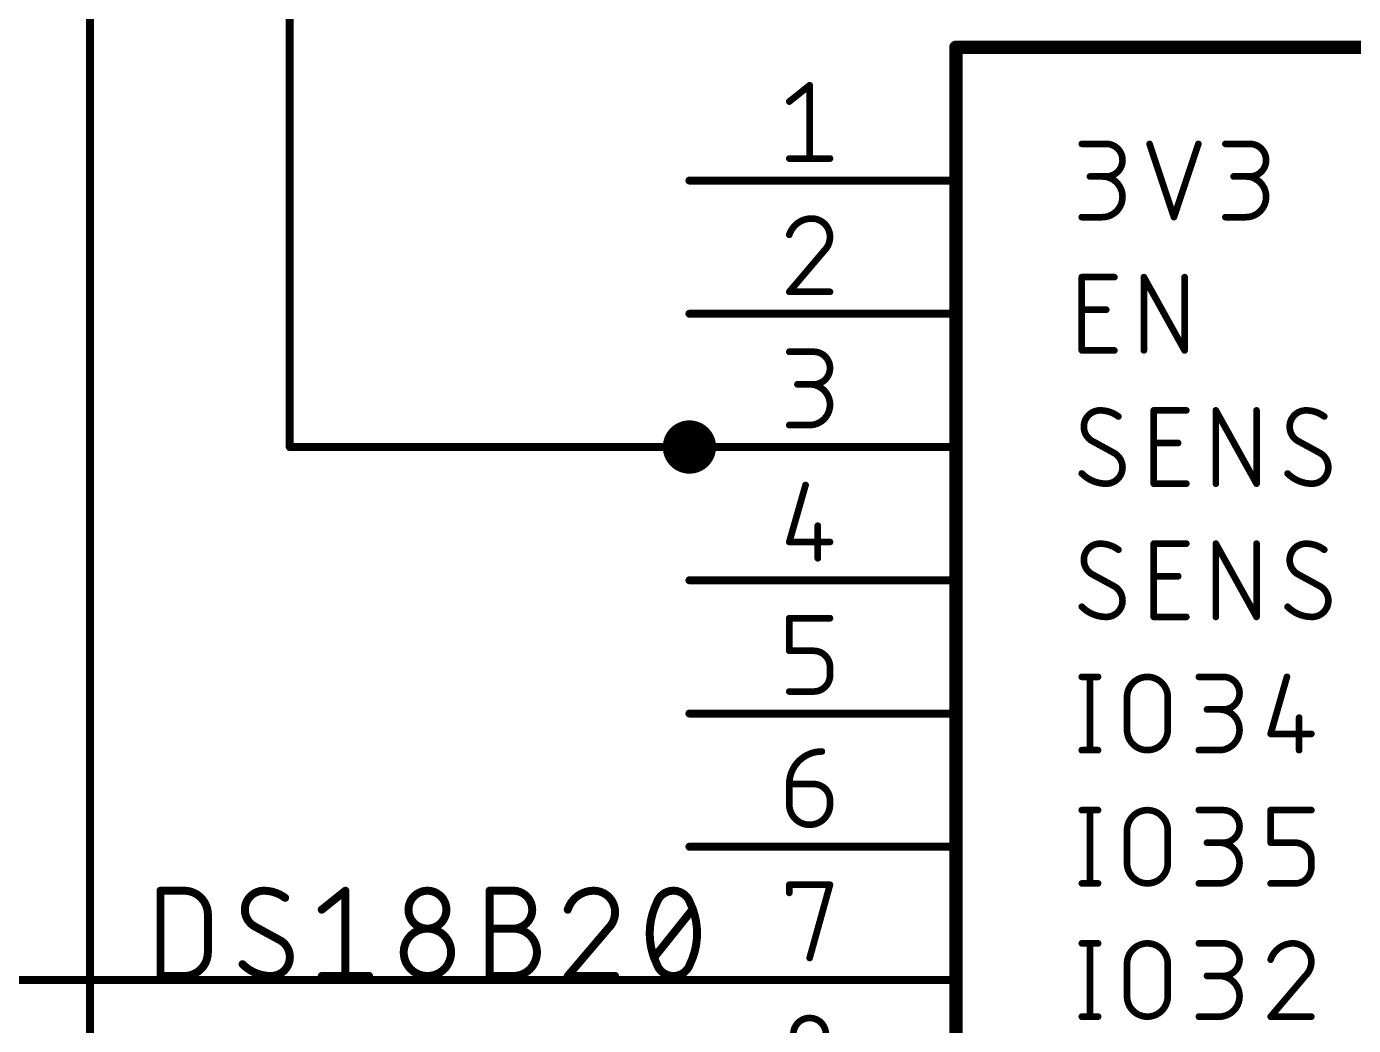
# Model space of a CAD drawing. Extents: x 0 to 389, y 0 to 264.
# Drawn here: x 199.45 to 224.75, y 182.01 to 201.06 of the extents above; entities that cross this region are included whole.
import ezdxf

# ---------------------------------------------------------------- set-up
doc = ezdxf.new("R2010")
doc.units = 0
for name, color, linetype in [('91', 122, 'CONTINUOUS'), ('94', 12, 'CONTINUOUS'), ('95', 251, 'CONTINUOUS')]:
    doc.layers.add(name, color=color, linetype=linetype)

msp = doc.modelspace()

# ---------------------------------------------------------------- linework, layer by layer
at = {"layer": '91', "const_width": 0.1524}
for points in [[(200.66, 256.54), (200.66, 175.26)], [(204.47, 251.46), (204.47, 193.04)], [(204.47, 193.04), (212.09, 193.04)], [(209.55, 193.04), (212.09, 193.04)], [(187.96, 182.88), (212.09, 182.88)]]:
    msp.add_lwpolyline(points, dxfattribs=at)
at = {"layer": '91'}
for points, const_width in [([(212.09, 192.786, 1), (212.09, 193.294, 1), (212.09, 192.786)], 0.508), ([(204.47, 193.0781, 1), (204.47, 193.0019)], 0.0762), ([(204.4319, 193.04, 1), (204.5081, 193.04)], 0.0762), ([(209.55, 193.0781, 1), (209.55, 193.0019)], 0.0762), ([(212.09, 193.0019, 1), (212.09, 193.0781)], 0.0762), ([(212.09, 193.0019, 1), (212.09, 193.0781)], 0.0762), ([(212.09, 182.8419, 1), (212.09, 182.9181)], 0.0762)]:
    msp.add_lwpolyline(points, format="xyb", dxfattribs=dict(at, const_width=const_width))
at = {"layer": '94'}
for points, const_width in [([(217.17, 200.66), (247.65, 200.66)], 0.254), ([(217.17, 149.86), (217.17, 200.66)], 0.254), ([(212.09, 198.12), (217.17, 198.12)], 0.1524), ([(212.09, 195.58), (217.17, 195.58)], 0.1524), ([(212.09, 193.04), (217.17, 193.04)], 0.1524), ([(212.09, 190.5), (217.17, 190.5)], 0.1524), ([(212.09, 187.96), (217.17, 187.96)], 0.1524), ([(212.09, 185.42), (217.17, 185.42)], 0.1524), ([(212.09, 182.88), (217.17, 182.88)], 0.1524)]:
    msp.add_lwpolyline(points, dxfattribs=dict(at, const_width=const_width))
for points, const_width in [([(217.17, 200.7235, 1), (217.17, 200.5965)], 0.127), ([(217.2335, 200.66, 1), (217.1065, 200.66)], 0.127), ([(212.09, 198.1581, 1), (212.09, 198.0819)], 0.0762), ([(217.17, 198.0819, 1), (217.17, 198.1581)], 0.0762), ([(212.09, 195.6181, 1), (212.09, 195.5419)], 0.0762), ([(217.17, 195.5419, 1), (217.17, 195.6181)], 0.0762), ([(212.09, 193.0781, 1), (212.09, 193.0019)], 0.0762), ([(217.17, 193.0019, 1), (217.17, 193.0781)], 0.0762), ([(212.09, 190.5381, 1), (212.09, 190.4619)], 0.0762), ([(217.17, 190.4619, 1), (217.17, 190.5381)], 0.0762), ([(212.09, 187.9981, 1), (212.09, 187.9219)], 0.0762), ([(217.17, 187.9219, 1), (217.17, 187.9981)], 0.0762), ([(212.09, 185.4581, 1), (212.09, 185.3819)], 0.0762), ([(217.17, 185.3819, 1), (217.17, 185.4581)], 0.0762), ([(212.09, 182.9181, 1), (212.09, 182.8419)], 0.0762), ([(217.17, 182.8419, 1), (217.17, 182.9181)], 0.0762)]:
    msp.add_lwpolyline(points, format="xyb", dxfattribs=dict(at, const_width=const_width))
at = {"layer": '95'}
for points, const_width in [([(213.9936, 199.6257), (214.3816, 199.9361)], 0.127), ([(214.3816, 199.9361), (214.3816, 198.5391)], 0.127), ([(219.5703, 198.8185), (220.036, 198.8185)], 0.127), ([(220.8615, 198.8185), (221.3272, 197.4215)], 0.127), ([(221.3272, 197.4215), (221.7929, 198.8185)], 0.127), ([(222.308, 198.8185), (222.7737, 198.8185)], 0.127), ([(213.9936, 198.5391), (214.7697, 198.5391)], 0.127), ([(220.036, 198.1976), (219.7255, 198.1976)], 0.127), ([(222.7737, 198.1976), (222.4632, 198.1976)], 0.127), ([(219.5703, 197.4215), (219.9584, 197.4215)], 0.127), ([(222.308, 197.4215), (222.6961, 197.4215)], 0.127), ([(214.6533, 196.7752), (213.9936, 195.9991)], 0.127), ([(219.5703, 194.8815), (219.5703, 196.2785)], 0.127), ([(219.5703, 196.2785), (220.1912, 196.2785)], 0.127), ([(220.7539, 194.8815), (220.7539, 196.2785)], 0.127), ([(220.7539, 196.2785), (221.53, 194.8815)], 0.127), ([(221.53, 194.8815), (221.53, 196.2785)], 0.127), ([(213.9936, 195.9991), (214.7697, 195.9991)], 0.127), ([(219.5703, 195.6576), (220.036, 195.6576)], 0.127), ([(213.9936, 194.8561), (214.4593, 194.8561)], 0.127), ([(220.1912, 194.8815), (219.5703, 194.8815)], 0.127), ([(214.4593, 194.2352), (214.1488, 194.2352)], 0.127), ([(220.9419, 192.3415), (220.9419, 193.7385)], 0.127), ([(220.9419, 193.7385), (221.5628, 193.7385)], 0.127), ([(222.1255, 192.3415), (222.1255, 193.7385)], 0.127), ([(222.1255, 193.7385), (222.9016, 192.3415)], 0.127), ([(222.9016, 192.3415), (222.9016, 193.7385)], 0.127), ([(213.9936, 193.4591), (214.3816, 193.4591)], 0.127), ([(220.1912, 192.9236), (219.7643, 193.1564)], 0.127), ([(220.9419, 193.1176), (221.4076, 193.1176)], 0.127), ([(224.1152, 192.9236), (223.6884, 193.1564)], 0.127), ([(214.304, 192.3161), (213.9936, 191.2295)], 0.127), ([(221.5628, 192.3415), (220.9419, 192.3415)], 0.127), ([(214.5369, 191.54), (214.5369, 190.9191)], 0.127), ([(213.9936, 191.2295), (214.7697, 191.2295)], 0.127), ([(220.9419, 189.8015), (220.9419, 191.1985)], 0.127), ([(220.9419, 191.1985), (221.5628, 191.1985)], 0.127), ([(222.1255, 189.8015), (222.1255, 191.1985)], 0.127), ([(222.1255, 191.1985), (222.9016, 189.8015)], 0.127), ([(222.9016, 189.8015), (222.9016, 191.1985)], 0.127), ([(220.1912, 190.3836), (219.7643, 190.6164)], 0.127), ([(220.9419, 190.5776), (221.4076, 190.5776)], 0.127), ([(224.1152, 190.3836), (223.6884, 190.6164)], 0.127), ([(213.9936, 189.1552), (213.9936, 189.7761)], 0.127), ([(213.9936, 189.7761), (214.7697, 189.7761)], 0.127), ([(221.5628, 189.8015), (220.9419, 189.8015)], 0.127), ([(214.4593, 189.1552), (213.9936, 189.1552)], 0.127), ([(214.7697, 188.6895), (214.7697, 188.8448)], 0.127), ([(219.5703, 188.6585), (219.8807, 188.6585)], 0.127), ([(219.7255, 188.6585), (219.7255, 187.2615)], 0.127), ([(221.8014, 188.6585), (222.2671, 188.6585)], 0.127), ([(223.4807, 188.6585), (223.1703, 187.5719)], 0.127), ([(213.9936, 188.3791), (214.4593, 188.3791)], 0.127), ([(220.4326, 187.6496), (220.4326, 188.2704)], 0.127), ([(221.2087, 188.2704), (221.2087, 187.6496)], 0.127), ([(222.2671, 188.0376), (221.9566, 188.0376)], 0.127), ([(223.7135, 187.8824), (223.7135, 187.2615)], 0.127), ([(223.1703, 187.5719), (223.9464, 187.5719)], 0.127), ([(219.5703, 187.2615), (219.8807, 187.2615)], 0.127), ([(221.8014, 187.2615), (222.1895, 187.2615)], 0.127), ([(213.9936, 186.6152), (214.4593, 186.6152)], 0.127), ([(213.9936, 186.2272), (213.9936, 186.6152)], 0.127), ([(214.7697, 186.3048), (214.7697, 186.2272)], 0.127), ([(219.5703, 186.1185), (219.8807, 186.1185)], 0.127), ([(219.7255, 186.1185), (219.7255, 184.7215)], 0.127), ([(221.8014, 186.1185), (222.2671, 186.1185)], 0.127), ([(223.1703, 185.4976), (223.1703, 186.1185)], 0.127), ([(223.1703, 186.1185), (223.9464, 186.1185)], 0.127), ([(220.4326, 185.1096), (220.4326, 185.7304)], 0.127), ([(221.2087, 185.7304), (221.2087, 185.1096)], 0.127), ([(222.2671, 185.4976), (221.9566, 185.4976)], 0.127), ([(223.6359, 185.4976), (223.1703, 185.4976)], 0.127), ([(223.9464, 185.0319), (223.9464, 185.1872)], 0.127), ([(213.9936, 184.5409), (213.9936, 184.6961)], 0.127), ([(213.9936, 184.6961), (214.7697, 184.6961)], 0.127), ([(214.7697, 184.6961), (214.3816, 183.2991)], 0.127), ([(219.5703, 184.7215), (219.8807, 184.7215)], 0.127), ([(221.8014, 184.7215), (222.1895, 184.7215)], 0.127), ([(223.1703, 184.7215), (223.6359, 184.7215)], 0.127), ([(202.0062, 182.9562), (202.0062, 184.5818)], 0.1524), ([(202.0062, 184.5818), (202.4578, 184.5818)], 0.1524), ([(205.0803, 184.2206), (205.5319, 184.5818)], 0.1524), ([(205.5319, 184.5818), (205.5319, 182.9562)], 0.1524), ([(208.2798, 182.9562), (208.2798, 184.5818)], 0.1524), ([(208.2798, 184.5818), (208.7313, 184.5818)], 0.1524), ([(202.9093, 184.1302), (202.9093, 183.4078)], 0.1524), ([(211.4231, 183.3174), (212.1456, 184.2206)], 0.1524), ([(204.2918, 183.6335), (203.7951, 183.9045)], 0.1524), ([(208.2798, 183.8593), (208.7313, 183.8593)], 0.1524), ([(210.5374, 183.8593), (209.7697, 182.9562)], 0.1524), ([(219.5703, 183.5785), (219.8807, 183.5785)], 0.127), ([(219.7255, 183.5785), (219.7255, 182.1815)], 0.127), ([(221.8014, 183.5785), (222.2671, 183.5785)], 0.127), ([(220.4326, 182.5696), (220.4326, 183.1904)], 0.127), ([(221.2087, 183.1904), (221.2087, 182.5696)], 0.127), ([(202.4578, 182.9562), (202.0062, 182.9562)], 0.1524), ([(205.0803, 182.9562), (205.9835, 182.9562)], 0.1524), ([(208.7313, 182.9562), (208.2798, 182.9562)], 0.1524), ([(209.7697, 182.9562), (210.6728, 182.9562)], 0.1524), ([(222.2671, 182.9576), (221.9566, 182.9576)], 0.127), ([(223.8299, 182.9576), (223.1703, 182.1815)], 0.127), ([(219.5703, 182.1815), (219.8807, 182.1815)], 0.127), ([(221.8014, 182.1815), (222.1895, 182.1815)], 0.127), ([(223.1703, 182.1815), (223.9464, 182.1815)], 0.127)]:
    msp.add_lwpolyline(points, dxfattribs=dict(at, const_width=const_width))
for points, const_width in [([(214.4134, 199.9361, 1), (214.3499, 199.9361)], 0.0635), ([(214.4015, 199.9113, 1), (214.3618, 199.9609)], 0.0635), ([(213.9738, 199.6504, 1), (214.0134, 199.6009)], 0.0635), ([(219.5703, 198.8502, 1), (219.5703, 198.7868)], 0.0635), ([(220.036, 198.1976, 1), (220.036, 198.8185)], 0.127), ([(220.036, 198.8502, 1), (220.036, 198.7868)], 0.0635), ([(220.036, 198.7868, 1), (220.036, 198.8502)], 0.0635), ([(220.8917, 198.8285, 1), (220.8314, 198.8085)], 0.0635), ([(221.823, 198.8085, 1), (221.7628, 198.8285)], 0.0635), ([(222.308, 198.8502, 1), (222.308, 198.7868)], 0.0635), ([(222.7737, 198.1976, 1), (222.7737, 198.8185)], 0.127), ([(222.7737, 198.8502, 1), (222.7737, 198.7868)], 0.0635), ([(222.7737, 198.7868, 1), (222.7737, 198.8502)], 0.0635), ([(213.9936, 198.5709, 1), (213.9936, 198.5074)], 0.0635), ([(214.7697, 198.5074, 1), (214.7697, 198.5709)], 0.0635), ([(214.3499, 198.5391, 1), (214.4134, 198.5391)], 0.0635), ([(219.7255, 198.2294, 1), (219.7255, 198.1659)], 0.0635), ([(219.9584, 197.4215, 1), (219.9584, 198.1976)], 0.127), ([(219.9584, 198.2294, 1), (219.9584, 198.1659)], 0.0635), ([(220.036, 198.2294, 1), (220.036, 198.1659)], 0.0635), ([(220.036, 198.1659, 1), (220.036, 198.2294)], 0.0635), ([(222.4632, 198.2294, 1), (222.4632, 198.1659)], 0.0635), ([(222.6961, 197.4215, 1), (222.6961, 198.1976)], 0.127), ([(222.6961, 198.2294, 1), (222.6961, 198.1659)], 0.0635), ([(222.7737, 198.2294, 1), (222.7737, 198.1659)], 0.0635), ([(222.7737, 198.1659, 1), (222.7737, 198.2294)], 0.0635), ([(214.4205, 197.3961, 0.3252), (213.9936, 197.0857)], 0.127), ([(214.7697, 197.0469, 0.4142), (214.4205, 197.3961)], 0.127), ([(214.4205, 197.4279, 1), (214.4205, 197.3644)], 0.0635), ([(214.4205, 197.3644, 1), (214.4204, 197.4278)], 0.0635), ([(219.5703, 197.4532, 1), (219.5703, 197.3898)], 0.0635), ([(219.9584, 197.4532, 1), (219.9584, 197.3898)], 0.0635), ([(219.9584, 197.3898, 1), (219.9584, 197.4532)], 0.0635), ([(221.2971, 197.4315, 1), (221.3573, 197.4115)], 0.0635), ([(221.2971, 197.4115, 1), (221.3573, 197.4315)], 0.0635), ([(222.308, 197.4532, 1), (222.308, 197.3898)], 0.0635), ([(222.6961, 197.4532, 1), (222.6961, 197.3898)], 0.0635), ([(222.6961, 197.3898, 1), (222.6961, 197.4532)], 0.0635), ([(213.9634, 197.0954, 1), (214.0238, 197.0759)], 0.0635), ([(214.6533, 196.7752, 0.2053), (214.7697, 197.0469)], 0.127), ([(214.8014, 197.0468, 1), (214.738, 197.0469)], 0.0635), ([(214.738, 197.0469, 1), (214.8014, 197.0469)], 0.0635), ([(214.6314, 196.7982, 1), (214.6752, 196.7522)], 0.0635), ([(214.6775, 196.7546, 1), (214.6291, 196.7958)], 0.0635), ([(219.602, 196.2785, 1), (219.5386, 196.2785)], 0.0635), ([(219.5703, 196.3102, 1), (219.5703, 196.2468)], 0.0635), ([(220.1912, 196.2468, 1), (220.1912, 196.3102)], 0.0635), ([(220.7856, 196.2785, 1), (220.7221, 196.2785)], 0.0635), ([(220.7816, 196.2939, 1), (220.7261, 196.2631)], 0.0635), ([(221.5618, 196.2785, 1), (221.4983, 196.2785)], 0.0635), ([(213.9936, 196.0308, 1), (213.9936, 195.9674)], 0.0635), ([(214.7697, 195.9674, 1), (214.7697, 196.0308)], 0.0635), ([(213.9694, 196.0197, 1), (214.0178, 195.9785)], 0.0635), ([(219.5703, 195.6894, 1), (219.5703, 195.6259)], 0.0635), ([(220.036, 195.6259, 1), (220.036, 195.6894)], 0.0635), ([(213.9936, 194.8878, 1), (213.9936, 194.8244)], 0.0635), ([(214.4593, 194.2352, 1), (214.4593, 194.8561)], 0.127), ([(214.4593, 194.8878, 1), (214.4593, 194.8244)], 0.0635), ([(214.4593, 194.8244, 1), (214.4593, 194.8878)], 0.0635), ([(219.5703, 194.9133, 1), (219.5703, 194.8498)], 0.0635), ([(219.5386, 194.8815, 1), (219.602, 194.8815)], 0.0635), ([(220.1912, 194.8498, 1), (220.1912, 194.9133)], 0.0635), ([(220.7221, 194.8815, 1), (220.7856, 194.8815)], 0.0635), ([(221.4983, 194.8815, 1), (221.5618, 194.8815)], 0.0635), ([(221.5022, 194.8661, 1), (221.5578, 194.8969)], 0.0635), ([(214.1488, 194.267, 1), (214.1488, 194.2035)], 0.0635), ([(214.3816, 193.4591, 1), (214.3816, 194.2352)], 0.127), ([(214.3816, 194.267, 1), (214.3816, 194.2035)], 0.0635), ([(214.4593, 194.267, 1), (214.4593, 194.2035)], 0.0635), ([(214.4593, 194.2035, 1), (214.4593, 194.267)], 0.0635), ([(219.9196, 193.7385, 0.4142), (219.6091, 193.4281)], 0.127), ([(220.2688, 193.6221, 0.1623), (219.9196, 193.7385)], 0.127), ([(219.9196, 193.7702, 1), (219.9195, 193.7068)], 0.0635), ([(219.9195, 193.7067, 1), (219.9196, 193.7702)], 0.0635), ([(220.9419, 193.7703, 1), (220.9419, 193.7068)], 0.0635), ([(220.9736, 193.7385, 1), (220.9102, 193.7385)], 0.0635), ([(221.5628, 193.7068, 1), (221.5628, 193.7703)], 0.0635), ([(222.1572, 193.7385, 1), (222.0937, 193.7385)], 0.0635), ([(222.1532, 193.7539, 1), (222.0977, 193.7231)], 0.0635), ([(222.9334, 193.7385, 1), (222.8699, 193.7385)], 0.0635), ([(223.8436, 193.7385, 0.4142), (223.5332, 193.4281)], 0.127), ([(224.1928, 193.6221, 0.1623), (223.8436, 193.7385)], 0.127), ([(223.8436, 193.7702, 1), (223.8436, 193.7068)], 0.0635), ([(223.8436, 193.7067, 1), (223.8436, 193.7702)], 0.0635), ([(213.9936, 193.4908, 1), (213.9936, 193.4274)], 0.0635), ([(214.3816, 193.4908, 1), (214.3816, 193.4274)], 0.0635), ([(214.3816, 193.4274, 1), (214.3816, 193.4908)], 0.0635), ([(220.2498, 193.5967, 1), (220.2878, 193.6475)], 0.0635), ([(224.1738, 193.5967, 1), (224.2119, 193.6475)], 0.0635), ([(219.6091, 193.4281, 0.2656), (219.7643, 193.1564)], 0.127), ([(219.6409, 193.4281, 1), (219.5774, 193.4281)], 0.0635), ([(219.5774, 193.4281, 1), (219.6409, 193.4281)], 0.0635), ([(223.5332, 193.4281, 0.2656), (223.6884, 193.1564)], 0.127), ([(223.5649, 193.4281, 1), (223.5014, 193.4281)], 0.0635), ([(223.5014, 193.4281, 1), (223.5649, 193.4281)], 0.0635), ([(219.7795, 193.1843, 1), (219.7491, 193.1285)], 0.0635), ([(219.7482, 193.1291, 1), (219.7804, 193.1838)], 0.0635), ([(220.9419, 193.1494, 1), (220.9419, 193.0859)], 0.0635), ([(221.4076, 193.0859, 1), (221.4076, 193.1494)], 0.0635), ([(223.7036, 193.1843, 1), (223.6732, 193.1285)], 0.0635), ([(223.6723, 193.1291, 1), (223.7045, 193.1838)], 0.0635), ([(220.3464, 192.6519, 0.2656), (220.1912, 192.9236)], 0.127), ([(220.2073, 192.9509, 1), (220.1751, 192.8962)], 0.0635), ([(220.176, 192.8957, 1), (220.2064, 192.9515)], 0.0635), ([(224.2705, 192.6519, 0.2656), (224.1152, 192.9236)], 0.127), ([(224.1314, 192.9509, 1), (224.0991, 192.8962)], 0.0635), ([(224.1, 192.8957, 1), (224.1304, 192.9515)], 0.0635), ([(219.5703, 192.5355, 0.2), (220.036, 192.3415)], 0.127), ([(219.5928, 192.5579, 1), (219.5478, 192.5132)], 0.0635), ([(220.036, 192.3415, 0.4142), (220.3464, 192.6519)], 0.127), ([(220.3782, 192.6519, 1), (220.3147, 192.6519)], 0.0635), ([(220.3147, 192.6519, 1), (220.3782, 192.6519)], 0.0635), ([(223.4943, 192.5355, 0.2), (223.96, 192.3415)], 0.127), ([(223.5169, 192.5579, 1), (223.4718, 192.5132)], 0.0635), ([(223.96, 192.3415, 0.4142), (224.2705, 192.6519)], 0.127), ([(224.3022, 192.6519, 1), (224.2387, 192.6519)], 0.0635), ([(224.2387, 192.6519, 1), (224.3022, 192.6519)], 0.0635), ([(214.3346, 192.3074, 1), (214.2735, 192.3248)], 0.0635), ([(220.036, 192.3732, 1), (220.036, 192.3098)], 0.0635), ([(220.036, 192.3098, 1), (220.036, 192.3732)], 0.0635), ([(220.9419, 192.3732, 1), (220.9419, 192.3098)], 0.0635), ([(220.9102, 192.3415, 1), (220.9736, 192.3415)], 0.0635), ([(221.5628, 192.3098, 1), (221.5628, 192.3732)], 0.0635), ([(222.0937, 192.3415, 1), (222.1572, 192.3415)], 0.0635), ([(222.8699, 192.3415, 1), (222.9334, 192.3415)], 0.0635), ([(222.8738, 192.3261, 1), (222.9294, 192.3569)], 0.0635), ([(223.96, 192.3732, 1), (223.96, 192.3098)], 0.0635), ([(223.96, 192.3098, 1), (223.96, 192.3732)], 0.0635), ([(214.5686, 191.54, 1), (214.5051, 191.54)], 0.0635), ([(213.9936, 191.2613, 1), (213.9936, 191.1978)], 0.0635), ([(213.9631, 191.2383, 1), (214.0241, 191.2208)], 0.0635), ([(214.7697, 191.1978, 1), (214.7697, 191.2613)], 0.0635), ([(219.9196, 191.1985, 0.4142), (219.6091, 190.8881)], 0.127), ([(220.2688, 191.0821, 0.1623), (219.9196, 191.1985)], 0.127), ([(219.9196, 191.2302, 1), (219.9195, 191.1668)], 0.0635), ([(219.9195, 191.1667, 1), (219.9196, 191.2302)], 0.0635), ([(220.9736, 191.1985, 1), (220.9102, 191.1985)], 0.0635), ([(220.9419, 191.2302, 1), (220.9419, 191.1668)], 0.0635), ([(221.5628, 191.1668, 1), (221.5628, 191.2302)], 0.0635), ([(222.1572, 191.1985, 1), (222.0937, 191.1985)], 0.0635), ([(222.1532, 191.2139, 1), (222.0977, 191.1831)], 0.0635), ([(222.9334, 191.1985, 1), (222.8699, 191.1985)], 0.0635), ([(223.8436, 191.1985, 0.4142), (223.5332, 190.8881)], 0.127), ([(224.1928, 191.0821, 0.1623), (223.8436, 191.1985)], 0.127), ([(223.8436, 191.2302, 1), (223.8436, 191.1668)], 0.0635), ([(223.8436, 191.1667, 1), (223.8436, 191.2302)], 0.0635), ([(220.2498, 191.0567, 1), (220.2878, 191.1075)], 0.0635), ([(224.1738, 191.0567, 1), (224.2119, 191.1075)], 0.0635), ([(214.5051, 190.9191, 1), (214.5686, 190.9191)], 0.0635), ([(219.6091, 190.8881, 0.2656), (219.7643, 190.6164)], 0.127), ([(219.6409, 190.8881, 1), (219.5774, 190.8881)], 0.0635), ([(219.5774, 190.8881, 1), (219.6409, 190.8881)], 0.0635), ([(223.5332, 190.8881, 0.2656), (223.6884, 190.6164)], 0.127), ([(223.5649, 190.8881, 1), (223.5014, 190.8881)], 0.0635), ([(223.5014, 190.8881, 1), (223.5649, 190.8881)], 0.0635), ([(219.7795, 190.6443, 1), (219.7491, 190.5885)], 0.0635), ([(219.7482, 190.5891, 1), (219.7804, 190.6438)], 0.0635), ([(220.9419, 190.6094, 1), (220.9419, 190.5459)], 0.0635), ([(221.4076, 190.5459, 1), (221.4076, 190.6094)], 0.0635), ([(223.7036, 190.6443, 1), (223.6732, 190.5885)], 0.0635), ([(223.6723, 190.5891, 1), (223.7045, 190.6438)], 0.0635), ([(220.3464, 190.1119, 0.2656), (220.1912, 190.3836)], 0.127), ([(220.2073, 190.4109, 1), (220.1751, 190.3562)], 0.0635), ([(220.176, 190.3557, 1), (220.2064, 190.4115)], 0.0635), ([(224.2705, 190.1119, 0.2656), (224.1152, 190.3836)], 0.127), ([(224.1314, 190.4109, 1), (224.0991, 190.3562)], 0.0635), ([(224.1, 190.3557, 1), (224.1304, 190.4115)], 0.0635), ([(219.5703, 189.9955, 0.2), (220.036, 189.8015)], 0.127), ([(219.5928, 190.0179, 1), (219.5478, 189.9732)], 0.0635), ([(220.036, 189.8015, 0.4142), (220.3464, 190.1119)], 0.127), ([(220.3782, 190.1119, 1), (220.3147, 190.1119)], 0.0635), ([(220.3147, 190.1119, 1), (220.3782, 190.1119)], 0.0635), ([(223.4943, 189.9955, 0.2), (223.96, 189.8015)], 0.127), ([(223.5169, 190.0179, 1), (223.4718, 189.9732)], 0.0635), ([(223.96, 189.8015, 0.4142), (224.2705, 190.1119)], 0.127), ([(224.3022, 190.1119, 1), (224.2387, 190.1119)], 0.0635), ([(224.2387, 190.1119, 1), (224.3022, 190.1119)], 0.0635), ([(214.0253, 189.7761, 1), (213.9618, 189.7761)], 0.0635), ([(213.9936, 189.8079, 1), (213.9936, 189.7444)], 0.0635), ([(214.7697, 189.7444, 1), (214.7697, 189.8079)], 0.0635), ([(220.036, 189.8332, 1), (220.036, 189.7698)], 0.0635), ([(220.036, 189.7698, 1), (220.036, 189.8332)], 0.0635), ([(220.9419, 189.8332, 1), (220.9419, 189.7698)], 0.0635), ([(220.9102, 189.8015, 1), (220.9736, 189.8015)], 0.0635), ([(221.5628, 189.7698, 1), (221.5628, 189.8332)], 0.0635), ([(222.0937, 189.8015, 1), (222.1572, 189.8015)], 0.0635), ([(222.8699, 189.8015, 1), (222.9334, 189.8015)], 0.0635), ([(222.8738, 189.7861, 1), (222.9294, 189.8169)], 0.0635), ([(223.96, 189.8332, 1), (223.96, 189.7698)], 0.0635), ([(223.96, 189.7698, 1), (223.96, 189.8332)], 0.0635), ([(213.9936, 189.187, 1), (213.9936, 189.1235)], 0.0635), ([(213.9618, 189.1552, 1), (214.0253, 189.1552)], 0.0635), ([(214.4593, 189.187, 1), (214.4593, 189.1235)], 0.0635), ([(214.7697, 188.8448, 0.4142), (214.4593, 189.1552)], 0.127), ([(214.4593, 189.1235, 1), (214.4593, 189.187)], 0.0635), ([(214.4593, 188.3791, 0.4142), (214.7697, 188.6895)], 0.127), ([(214.8014, 188.8448, 1), (214.738, 188.8448)], 0.0635), ([(214.738, 188.8448, 1), (214.8014, 188.8448)], 0.0635), ([(214.8014, 188.6895, 1), (214.738, 188.6895)], 0.0635), ([(214.738, 188.6895, 1), (214.8014, 188.6895)], 0.0635), ([(219.5703, 188.6902, 1), (219.5703, 188.6268)], 0.0635), ([(219.7573, 188.6585, 1), (219.6938, 188.6585)], 0.0635), ([(219.8807, 188.6268, 1), (219.8807, 188.6902)], 0.0635), ([(221.2087, 188.2704, 1), (220.4326, 188.2704)], 0.127), ([(221.8014, 188.6902, 1), (221.8014, 188.6268)], 0.0635), ([(222.2671, 188.0376, 1), (222.2671, 188.6585)], 0.127), ([(222.2671, 188.6902, 1), (222.2671, 188.6268)], 0.0635), ([(222.2671, 188.6268, 1), (222.2671, 188.6902)], 0.0635), ([(223.5112, 188.6498, 1), (223.4502, 188.6672)], 0.0635), ([(213.9936, 188.4109, 1), (213.9936, 188.3474)], 0.0635), ([(214.4593, 188.4109, 1), (214.4593, 188.3474)], 0.0635), ([(214.4593, 188.3474, 1), (214.4593, 188.4109)], 0.0635), ([(220.4643, 188.2704, 1), (220.4008, 188.2704)], 0.0635), ([(220.4008, 188.2704, 1), (220.4643, 188.2704)], 0.0635), ([(221.2404, 188.2704, 1), (221.1769, 188.2704)], 0.0635), ([(221.1769, 188.2704, 1), (221.2404, 188.2704)], 0.0635), ([(221.9566, 188.0694, 1), (221.9566, 188.0059)], 0.0635), ([(222.1895, 187.2615, 1), (222.1895, 188.0376)], 0.127), ([(222.1895, 188.0694, 1), (222.1895, 188.0059)], 0.0635), ([(222.2671, 188.0694, 1), (222.2671, 188.0059)], 0.0635), ([(222.2671, 188.0059, 1), (222.2671, 188.0694)], 0.0635), ([(220.4325, 187.6496, 1), (221.2087, 187.6496)], 0.127), ([(220.4643, 187.6496, 1), (220.4008, 187.6496)], 0.0635), ([(221.2404, 187.6496, 1), (221.1769, 187.6496)], 0.0635), ([(223.7453, 187.8824, 1), (223.6818, 187.8824)], 0.0635), ([(220.4008, 187.6496, 1), (220.4643, 187.6496)], 0.0635), ([(221.1769, 187.6496, 1), (221.2404, 187.6496)], 0.0635), ([(223.1397, 187.5807, 1), (223.2008, 187.5632)], 0.0635), ([(223.1703, 187.6037, 1), (223.1703, 187.5402)], 0.0635), ([(223.9464, 187.5402, 1), (223.9464, 187.6037)], 0.0635), ([(214.6145, 187.2361, 0.4142), (213.9936, 186.6152)], 0.127), ([(214.6145, 187.2044, 1), (214.6145, 187.2678)], 0.0635), ([(219.5703, 187.2933, 1), (219.5703, 187.2298)], 0.0635), ([(219.6938, 187.2615, 1), (219.7573, 187.2615)], 0.0635), ([(219.8807, 187.2298, 1), (219.8807, 187.2933)], 0.0635), ([(221.8014, 187.2933, 1), (221.8014, 187.2298)], 0.0635), ([(222.1895, 187.2933, 1), (222.1895, 187.2298)], 0.0635), ([(222.1895, 187.2298, 1), (222.1895, 187.2933)], 0.0635), ([(223.6818, 187.2615, 1), (223.7453, 187.2615)], 0.0635), ([(213.9936, 186.647, 1), (213.9936, 186.5835)], 0.0635), ([(214.0253, 186.6152, 1), (213.9618, 186.6152)], 0.0635), ([(213.9618, 186.6152, 1), (214.0253, 186.6152)], 0.0635), ([(214.7697, 186.3048, 0.4142), (214.4593, 186.6152)], 0.127), ([(214.4593, 186.647, 1), (214.4593, 186.5835)], 0.0635), ([(214.4593, 186.5835, 1), (214.4593, 186.647)], 0.0635), ([(213.9936, 186.2272, 1), (214.7697, 186.2272)], 0.127), ([(214.0253, 186.2272, 1), (213.9618, 186.2272)], 0.0635), ([(213.9618, 186.2272, 1), (214.0253, 186.2272)], 0.0635), ([(214.8014, 186.3048, 1), (214.738, 186.3048)], 0.0635), ([(214.738, 186.3048, 1), (214.8014, 186.3048)], 0.0635), ([(214.8014, 186.2272, 1), (214.738, 186.2272)], 0.0635), ([(214.738, 186.2272, 1), (214.8014, 186.2272)], 0.0635), ([(219.5703, 186.1502, 1), (219.5703, 186.0868)], 0.0635), ([(219.7573, 186.1185, 1), (219.6938, 186.1185)], 0.0635), ([(219.8807, 186.0868, 1), (219.8807, 186.1502)], 0.0635), ([(221.2087, 185.7304, 1), (220.4326, 185.7304)], 0.127), ([(221.8014, 186.1502, 1), (221.8014, 186.0868)], 0.0635), ([(222.2671, 185.4976, 1), (222.2671, 186.1185)], 0.127), ([(222.2671, 186.1502, 1), (222.2671, 186.0868)], 0.0635), ([(222.2671, 186.0868, 1), (222.2671, 186.1502)], 0.0635), ([(223.202, 186.1185, 1), (223.1385, 186.1185)], 0.0635), ([(223.1703, 186.1502, 1), (223.1703, 186.0868)], 0.0635), ([(223.9464, 186.0868, 1), (223.9464, 186.1502)], 0.0635), ([(220.4643, 185.7304, 1), (220.4008, 185.7304)], 0.0635), ([(220.4008, 185.7304, 1), (220.4643, 185.7304)], 0.0635), ([(221.2404, 185.7304, 1), (221.1769, 185.7304)], 0.0635), ([(221.1769, 185.7304, 1), (221.2404, 185.7304)], 0.0635), ([(221.9566, 185.5294, 1), (221.9566, 185.4659)], 0.0635), ([(222.1895, 184.7215, 1), (222.1895, 185.4976)], 0.127), ([(222.1895, 185.5294, 1), (222.1895, 185.4659)], 0.0635), ([(222.2671, 185.5294, 1), (222.2671, 185.4659)], 0.0635), ([(222.2671, 185.4659, 1), (222.2671, 185.5294)], 0.0635), ([(223.1703, 185.5294, 1), (223.1703, 185.4659)], 0.0635), ([(223.1385, 185.4976, 1), (223.202, 185.4976)], 0.0635), ([(223.9464, 185.1872, 0.4142), (223.6359, 185.4976)], 0.127), ([(223.6359, 185.5294, 1), (223.6359, 185.4659)], 0.0635), ([(223.6359, 185.4659, 1), (223.6359, 185.5294)], 0.0635), ([(223.9781, 185.1872, 1), (223.9146, 185.1872)], 0.0635), ([(223.9146, 185.1872, 1), (223.9781, 185.1872)], 0.0635), ([(220.4325, 185.1096, 1), (221.2087, 185.1096)], 0.127), ([(220.4643, 185.1096, 1), (220.4008, 185.1096)], 0.0635), ([(220.4008, 185.1096, 1), (220.4643, 185.1096)], 0.0635), ([(221.2404, 185.1096, 1), (221.1769, 185.1096)], 0.0635), ([(221.1769, 185.1096, 1), (221.2404, 185.1096)], 0.0635), ([(223.6359, 184.7215, 0.4142), (223.9464, 185.0319)], 0.127), ([(223.9781, 185.0319, 1), (223.9146, 185.0319)], 0.0635), ([(223.9146, 185.0319, 1), (223.9781, 185.0319)], 0.0635), ([(214.0253, 184.6961, 1), (213.9618, 184.6961)], 0.0635), ([(213.9936, 184.7278, 1), (213.9936, 184.6644)], 0.0635), ([(214.8003, 184.6876, 1), (214.7391, 184.7046)], 0.0635), ([(214.7697, 184.6644, 1), (214.7697, 184.7278)], 0.0635), ([(219.5703, 184.7533, 1), (219.5703, 184.6898)], 0.0635), ([(219.6938, 184.7215, 1), (219.7573, 184.7215)], 0.0635), ([(219.8807, 184.6898, 1), (219.8807, 184.7533)], 0.0635), ([(221.8014, 184.7533, 1), (221.8014, 184.6898)], 0.0635), ([(222.1895, 184.7533, 1), (222.1895, 184.6898)], 0.0635), ([(222.1895, 184.6898, 1), (222.1895, 184.7533)], 0.0635), ([(223.1703, 184.7533, 1), (223.1703, 184.6898)], 0.0635), ([(223.6359, 184.7533, 1), (223.6359, 184.6898)], 0.0635), ([(223.6359, 184.6898, 1), (223.6359, 184.7533)], 0.0635), ([(202.0443, 184.5818, 1), (201.9681, 184.5818)], 0.0762), ([(202.0062, 184.6199, 1), (202.0062, 184.5437)], 0.0762), ([(202.9093, 184.1302, 0.4142), (202.4578, 184.5818)], 0.1524), ([(202.4578, 184.6199, 1), (202.4578, 184.5437)], 0.0762), ([(202.4578, 184.5437, 1), (202.4578, 184.6199)], 0.0762), ([(203.9757, 184.5818, 0.4142), (203.6145, 184.2206)], 0.1524), ([(204.3821, 184.4463, 0.1623), (203.9757, 184.5818)], 0.1524), ([(203.9757, 184.6199, 1), (203.9757, 184.5437)], 0.0762), ([(203.9757, 184.5437, 1), (203.9757, 184.6199)], 0.0762), ([(204.3593, 184.4159, 1), (204.405, 184.4768)], 0.0762), ([(205.57, 184.5818, 1), (205.4938, 184.5818)], 0.0762), ([(205.5557, 184.552, 1), (205.5081, 184.6116)], 0.0762), ([(207.4563, 184.2206, 1), (206.7338, 184.2206)], 0.1524), ([(208.3179, 184.5818, 1), (208.2417, 184.5818)], 0.0762), ([(208.2798, 184.6199, 1), (208.2798, 184.5437)], 0.0762), ([(208.7313, 183.8593, 1), (208.7313, 184.5818)], 0.1524), ([(208.7313, 184.6199, 1), (208.7313, 184.5437)], 0.0762), ([(208.7313, 184.5437, 1), (208.7313, 184.6199)], 0.0762), ([(210.2664, 184.5818, 0.3252), (209.7697, 184.2206)], 0.1524), ([(210.6728, 184.1754, 0.4142), (210.2664, 184.5818)], 0.1524), ([(210.2664, 184.6199, 1), (210.2664, 184.5437)], 0.0762), ([(210.2664, 184.5437, 1), (210.2664, 184.6199)], 0.0762), ([(211.4683, 184.356, 0.1139), (211.3328, 183.769)], 0.1524), ([(211.7844, 184.5818, 0.3205), (211.4683, 184.356)], 0.1524), ([(211.5025, 184.3393, 1), (211.4341, 184.3727)], 0.0762), ([(212.1005, 184.356, 0.3205), (211.7844, 184.5818)], 0.1524), ([(211.7844, 184.6199, 1), (211.7844, 184.5437)], 0.0762), ([(211.7844, 184.5437, 1), (211.7844, 184.6199)], 0.0762), ([(212.1347, 184.3727, 1), (212.0662, 184.3393)], 0.0762), ([(212.2359, 183.769, 0.1139), (212.1005, 184.356)], 0.1524), ([(213.9618, 184.5409, 1), (214.0253, 184.5409)], 0.0635), ([(202.9474, 184.1302, 1), (202.8712, 184.1302)], 0.0762), ([(202.8712, 184.1302, 1), (202.9474, 184.1302)], 0.0762), ([(203.6145, 184.2206, 0.2656), (203.7951, 183.9045)], 0.1524), ([(203.6526, 184.2206, 1), (203.5764, 184.2206)], 0.0762), ([(203.5764, 184.2206, 1), (203.6526, 184.2206)], 0.0762), ([(205.0565, 184.2503, 1), (205.1041, 184.1908)], 0.0762), ([(206.7338, 184.2206, 1), (207.4563, 184.2206)], 0.1524), ([(206.7719, 184.2206, 1), (206.6957, 184.2206)], 0.0762), ([(206.6957, 184.2206, 1), (206.7719, 184.2206)], 0.0762), ([(207.4944, 184.2206, 1), (207.4182, 184.2206)], 0.0762), ([(207.4182, 184.2206, 1), (207.4944, 184.2206)], 0.0762), ([(209.7335, 184.2323, 1), (209.806, 184.2088)], 0.0762), ([(210.5374, 183.8593, 0.2053), (210.6728, 184.1754)], 0.1524), ([(210.7109, 184.1754, 1), (210.6347, 184.1754)], 0.0762), ([(210.6347, 184.1754, 1), (210.7109, 184.1754)], 0.0762), ([(211.4323, 184.3684, 1), (211.5043, 184.3437)], 0.0762), ([(212.0644, 184.3437, 1), (212.1365, 184.3684)], 0.0762), ([(212.1754, 184.1968, 1), (212.1159, 184.2444)], 0.0762), ([(203.8133, 183.9379, 1), (203.7769, 183.871)], 0.0762), ([(203.7758, 183.8716, 1), (203.8144, 183.9373)], 0.0762), ([(207.5466, 183.4078, 1), (206.6435, 183.4078)], 0.1524), ([(208.2798, 183.8974, 1), (208.2798, 183.8212)], 0.0762), ([(208.7313, 182.9562, 1), (208.7313, 183.8593)], 0.1524), ([(208.7313, 183.8974, 1), (208.7313, 183.8212)], 0.0762), ([(208.7313, 183.8974, 1), (208.7313, 183.8212)], 0.0762), ([(208.7313, 183.8212, 1), (208.7313, 183.8974)], 0.0762), ([(210.5111, 183.8869, 1), (210.5636, 183.8317)], 0.0762), ([(210.5664, 183.8346, 1), (210.5083, 183.884)], 0.0762), ([(204.3112, 183.6664, 1), (204.2725, 183.6007)], 0.0762), ([(204.4724, 183.3174, 0.2656), (204.2918, 183.6335)], 0.1524), ([(204.2736, 183.6001, 1), (204.3101, 183.667)], 0.0762), ([(211.3328, 183.769, 0.1139), (211.4683, 183.182)], 0.1524), ([(211.3709, 183.769, 1), (211.2947, 183.769)], 0.0762), ([(211.2947, 183.769, 1), (211.3709, 183.769)], 0.0762), ([(212.1005, 183.182, 0.1139), (212.2359, 183.769)], 0.1524), ([(212.274, 183.769, 1), (212.1978, 183.769)], 0.0762), ([(212.1978, 183.769, 1), (212.274, 183.769)], 0.0762), ([(202.4578, 182.9562, 0.4142), (202.9093, 183.4078)], 0.1524), ([(202.9474, 183.4078, 1), (202.8712, 183.4078)], 0.0762), ([(202.8712, 183.4078, 1), (202.9474, 183.4078)], 0.0762), ([(206.6435, 183.4078, 1), (207.5466, 183.4078)], 0.1524), ([(206.6816, 183.4078, 1), (206.6054, 183.4078)], 0.0762), ([(206.6054, 183.4078, 1), (206.6816, 183.4078)], 0.0762), ([(207.5847, 183.4078, 1), (207.5085, 183.4078)], 0.0762), ([(207.5085, 183.4078, 1), (207.5847, 183.4078)], 0.0762), ([(219.5703, 183.6103, 1), (219.5703, 183.5468)], 0.0635), ([(219.7573, 183.5785, 1), (219.6938, 183.5785)], 0.0635), ([(219.8807, 183.5468, 1), (219.8807, 183.6103)], 0.0635), ([(221.2087, 183.1904, 1), (220.4326, 183.1904)], 0.127), ([(221.8014, 183.6103, 1), (221.8014, 183.5468)], 0.0635), ([(222.2671, 182.9576, 1), (222.2671, 183.5785)], 0.127), ([(222.2671, 183.6103, 1), (222.2671, 183.5468)], 0.0635), ([(222.2671, 183.5468, 1), (222.2671, 183.6103)], 0.0635), ([(223.5971, 183.5785, 0.3252), (223.1703, 183.2681)], 0.127), ([(223.9464, 183.2293, 0.4142), (223.5971, 183.5785)], 0.127), ([(223.5971, 183.6103, 1), (223.5971, 183.5468)], 0.0635), ([(223.5971, 183.5468, 1), (223.5971, 183.6102)], 0.0635), ([(203.5693, 183.182, 0.2), (204.1112, 182.9562)], 0.1524), ([(203.5964, 183.2088, 1), (203.5423, 183.1551)], 0.0762), ([(204.1112, 182.9562, 0.4142), (204.4724, 183.3174)], 0.1524), ([(204.5105, 183.3174, 1), (204.4343, 183.3174)], 0.0762), ([(204.4343, 183.3174, 1), (204.5105, 183.3174)], 0.0762), ([(211.3934, 183.3412, 1), (211.4529, 183.2936)], 0.0762), ([(211.4683, 183.182, 0.3205), (211.7844, 182.9562)], 0.1524), ([(211.5043, 183.1943, 1), (211.4323, 183.1696)], 0.0762), ([(211.4341, 183.1653, 1), (211.5025, 183.1987)], 0.0762), ([(211.7844, 182.9562, 0.3205), (212.1005, 183.182)], 0.1524), ([(212.0662, 183.1987, 1), (212.1347, 183.1653)], 0.0762), ([(212.1365, 183.1696, 1), (212.0644, 183.1943)], 0.0762), ([(214.3511, 183.3076, 1), (214.4122, 183.2906)], 0.0635), ([(220.4643, 183.1904, 1), (220.4008, 183.1904)], 0.0635), ([(220.4008, 183.1904, 1), (220.4643, 183.1904)], 0.0635), ([(221.2404, 183.1904, 1), (221.1769, 183.1904)], 0.0635), ([(221.1769, 183.1904, 1), (221.2404, 183.1904)], 0.0635), ([(223.14, 183.2778, 1), (223.2005, 183.2583)], 0.0635), ([(223.8299, 182.9576, 0.2053), (223.9464, 183.2293)], 0.127), ([(223.9781, 183.2292, 1), (223.9146, 183.2293)], 0.0635), ([(223.9146, 183.2293, 1), (223.9781, 183.2293)], 0.0635), ([(202.0062, 182.9943, 1), (202.0062, 182.9181)], 0.0762), ([(201.9681, 182.9562, 1), (202.0443, 182.9562)], 0.0762), ([(202.4578, 182.9943, 1), (202.4578, 182.9181)], 0.0762), ([(202.4578, 182.9181, 1), (202.4578, 182.9943)], 0.0762), ([(204.1112, 182.9943, 1), (204.1112, 182.9181)], 0.0762), ([(204.1112, 182.9181, 1), (204.1112, 182.9943)], 0.0762), ([(205.0803, 182.9943, 1), (205.0803, 182.9181)], 0.0762), ([(205.4938, 182.9562, 1), (205.57, 182.9562)], 0.0762), ([(205.9835, 182.9181, 1), (205.9835, 182.9943)], 0.0762), ([(208.2798, 182.9943, 1), (208.2798, 182.9181)], 0.0762), ([(208.2417, 182.9562, 1), (208.3179, 182.9562)], 0.0762), ([(208.7313, 182.9943, 1), (208.7313, 182.9181)], 0.0762), ([(208.7313, 182.9181, 1), (208.7313, 182.9943)], 0.0762), ([(209.7697, 182.9943, 1), (209.7697, 182.9181)], 0.0762), ([(209.7407, 182.9809, 1), (209.7987, 182.9315)], 0.0762), ([(210.6728, 182.9181, 1), (210.6728, 182.9943)], 0.0762), ([(211.7844, 182.9943, 1), (211.7844, 182.9181)], 0.0762), ([(211.7844, 182.9181, 1), (211.7844, 182.9943)], 0.0762), ([(221.9566, 182.9894, 1), (221.9566, 182.9259)], 0.0635), ([(222.1895, 182.1815, 1), (222.1895, 182.9576)], 0.127), ([(222.1895, 182.9894, 1), (222.1895, 182.9259)], 0.0635), ([(222.2671, 182.9894, 1), (222.2671, 182.9259)], 0.0635), ([(222.2671, 182.9259, 1), (222.2671, 182.9894)], 0.0635), ([(223.8081, 182.9806, 1), (223.8518, 182.9346)], 0.0635), ([(223.8541, 182.937, 1), (223.8058, 182.9782)], 0.0635), ([(220.4325, 182.5696, 1), (221.2087, 182.5696)], 0.127), ([(220.4643, 182.5696, 1), (220.4008, 182.5696)], 0.0635), ([(220.4008, 182.5696, 1), (220.4643, 182.5696)], 0.0635), ([(221.2404, 182.5696, 1), (221.1769, 182.5696)], 0.0635), ([(221.1769, 182.5696, 1), (221.2404, 182.5696)], 0.0635), ([(214.6921, 181.8457, 1), (214.0712, 181.8457)], 0.127), ([(219.5703, 182.2132, 1), (219.5703, 182.1498)], 0.0635), ([(219.6938, 182.1815, 1), (219.7573, 182.1815)], 0.0635), ([(219.8807, 182.1498, 1), (219.8807, 182.2132)], 0.0635), ([(221.8014, 182.2132, 1), (221.8014, 182.1498)], 0.0635), ([(222.1895, 182.2132, 1), (222.1895, 182.1498)], 0.0635), ([(222.1895, 182.1498, 1), (222.1895, 182.2132)], 0.0635), ([(223.1461, 182.2021, 1), (223.1944, 182.1609)], 0.0635), ([(223.1703, 182.2132, 1), (223.1703, 182.1498)], 0.0635), ([(223.9464, 182.1498, 1), (223.9464, 182.2132)], 0.0635)]:
    msp.add_lwpolyline(points, format="xyb", dxfattribs=dict(at, const_width=const_width))

doc.saveas('drawing.dxf')
